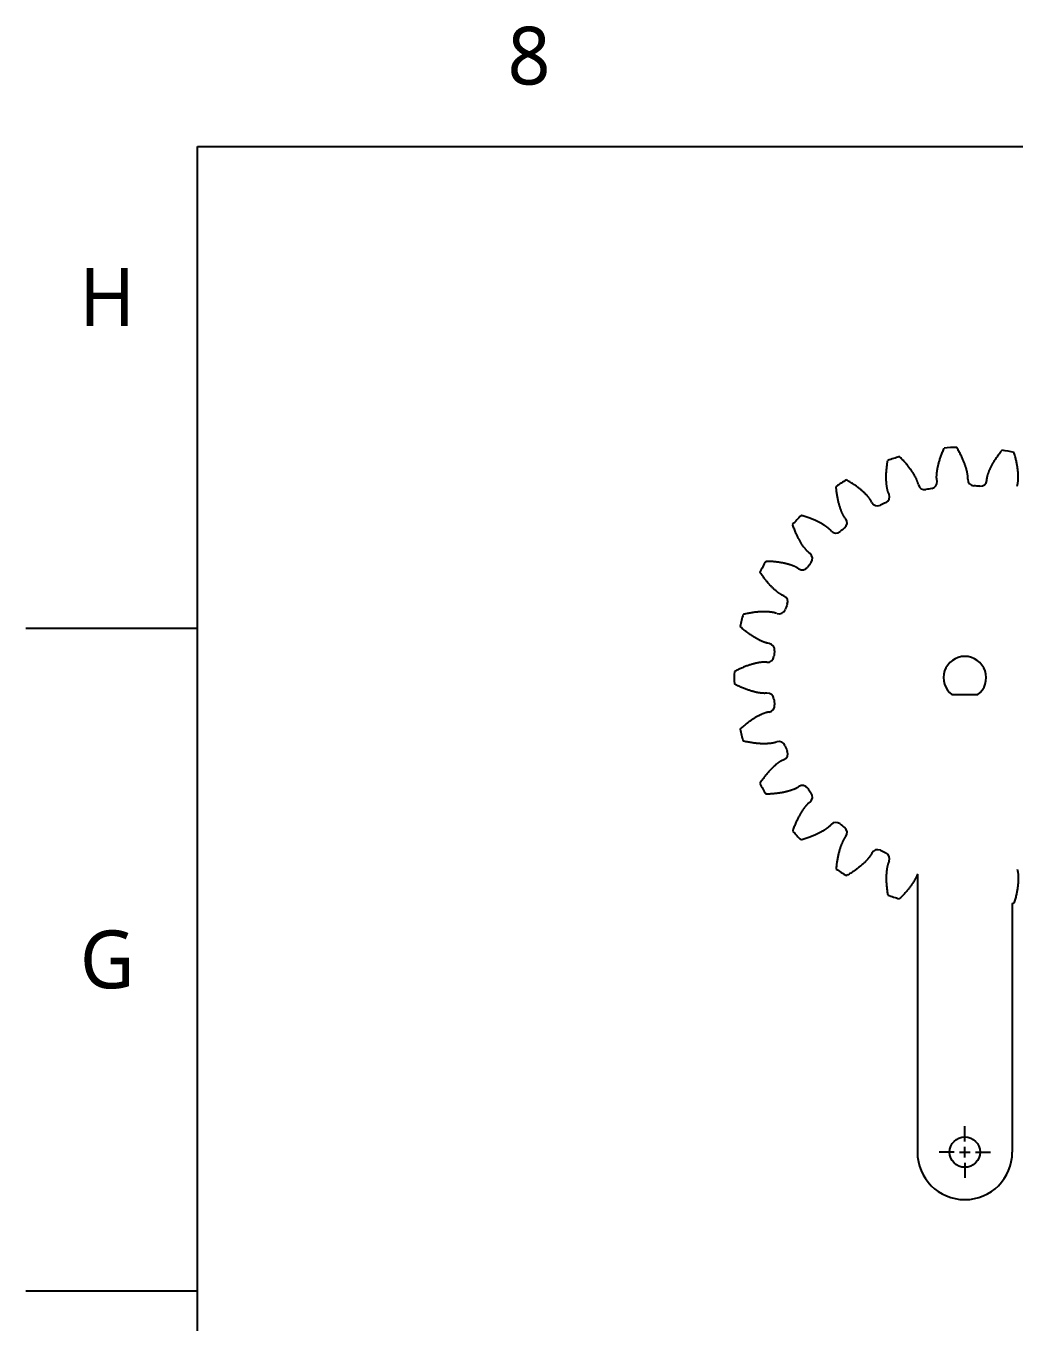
# Model space of a CAD drawing. Extents: x 0.1 to 34, y 0 to 22.
# Drawn here: x 0.07 to 4.17, y 16.37 to 21.75 of the extents above; entities that cross this region are included whole.
import ezdxf

# ---------------------------------------------------------------- set-up
doc = ezdxf.new("R2010")
doc.units = 0
doc.header["$LTSCALE"] = 0.5
doc.header["$MEASUREMENT"] = 0
doc.linetypes.add('CENTER', pattern=[0.72, 0.45, -0.09, 0.09, -0.09])
for name, color, linetype in [('BORDER_FRAME', 7, 'CONTINUOUS'), ('BORDER_ZONES', 7, 'CONTINUOUS'), ('CENTERMARKS', 7, 'CONTINUOUS'), ('VISIBLE', 7, 'CONTINUOUS')]:
    doc.layers.add(name, color=color, linetype=linetype)
doc.styles.add('ONSHAPE-STANDARD', font='NotoSans-Regular.ttf')

msp = doc.modelspace()

# ---------------------------------------------------------------- linework, layer by layer
at = {"layer": 'BORDER_FRAME'}
for p, q in [((0.7875, 0.75), (0.7875, 21.25)), ((0.7875, 21.25), (33.2875, 21.25))]:
    msp.add_line(p, q, dxfattribs=at)
at = {"layer": 'BORDER_ZONES'}
for p, q in [((0.7875, 19.25), (0.075, 19.25)), ((0.7875, 16.5), (0.075, 16.5))]:
    msp.add_line(p, q, dxfattribs=at)
at = {"layer": 'CENTERMARKS', "linetype": 'CENTER'}
for p, q in [((3.9707, 17.1209), (3.9707, 17.1839)), ((3.9266, 17.0768), (3.8637, 17.0768)), ((4.0148, 17.0768), (4.0778, 17.0768)), ((3.9707, 17.0327), (3.9707, 16.9697))]:
    msp.add_line(p, q, dxfattribs=at)
at = {"layer": 'CENTERMARKS', "linetype": 'CONTINUOUS'}
for p, q in [((3.9487, 17.0768), (3.9928, 17.0768)), ((3.9707, 17.0547), (3.9707, 17.0988))]:
    msp.add_line(p, q, dxfattribs=at)
at = {"layer": 'VISIBLE'}
for p, q in [((4.0239, 18.9744), (3.9176, 18.9744)), ((3.7739, 18.2303), (3.7739, 17.0768)), ((4.1676, 18.1091), (4.1676, 17.0768))]:
    msp.add_line(p, q, dxfattribs=at)
msp.add_circle((3.9707, 17.0768), 0.063, dxfattribs=at)
for centre, radius, start, end in [((3.9707, 19.0453), 0.9567, 106.4729, 109.5271), ((3.9707, 19.0453), 0.9567, 92.0729, 95.1271), ((3.9707, 19.0453), 0.9567, 77.6729, 80.7271), ((3.9707, 19.0453), 0.9567, 120.8729, 123.9271), ((3.8287, 19.8571), 0.0268, 279.922, 8.0461), ((4.0099, 19.8684), 0.0268, 179.1539, 267.278), ((4.0351, 19.8669), 0.0268, 265.522, 353.6461), ((3.6313, 19.7962), 0.0268, 294.322, 22.4461), ((3.8039, 19.8523), 0.0268, 193.5539, 281.678), ((3.9707, 19.0453), 0.7972, 99.922, 101.678), ((3.9707, 19.0453), 0.7972, 85.522, 87.278), ((3.6085, 19.7855), 0.0268, 207.9539, 296.078), ((3.9707, 19.0453), 0.7972, 114.322, 116.078), ((3.9707, 19.0453), 0.9567, 135.2729, 138.3271), ((3.4552, 19.6882), 0.0268, 308.722, 36.8461), ((3.4358, 19.6721), 0.0268, 222.3539, 310.478), ((3.9707, 19.0453), 0.7972, 128.722, 130.478), ((3.9707, 19.0453), 0.9567, 149.6729, 152.7271), ((3.9707, 19.0453), 0.7972, 143.122, 144.878), ((3.3115, 19.5398), 0.0268, 323.122, 51.2461), ((3.2967, 19.5194), 0.0268, 236.7539, 324.878), ((3.2093, 19.3604), 0.0268, 337.522, 65.6461), ((3.2, 19.3369), 0.0268, 251.1539, 339.278), ((3.9707, 19.0453), 0.7972, 157.522, 159.278), ((3.9707, 19.0453), 0.9567, 164.0729, 167.1271), ((3.1548, 19.1611), 0.0268, 351.922, 80.0461), ((3.9707, 19.0453), 0.7972, 171.922, 173.678), ((3.1517, 19.136), 0.0268, 265.5539, 353.678), ((3.9707, 19.0453), 0.0886, 306.8699, 233.1301), ((3.9707, 19.0453), 0.9567, 178.4729, 181.5271), ((3.1517, 18.9545), 0.0268, 6.322, 94.4461), ((3.1548, 18.9295), 0.0268, 279.9539, 8.078), ((3.9707, 19.0453), 0.7972, 186.322, 188.078), ((3.9707, 19.0453), 0.9567, 192.8729, 195.9271), ((3.2, 18.7537), 0.0268, 20.722, 108.8461), ((3.2093, 18.7302), 0.0268, 294.3539, 22.478), ((3.9707, 19.0453), 0.7972, 200.722, 202.478), ((3.9707, 19.0453), 0.9567, 207.2729, 210.3271), ((3.2967, 18.5712), 0.0268, 35.122, 123.2461), ((3.9707, 19.0453), 0.7972, 215.122, 216.878), ((3.3115, 18.5507), 0.0268, 308.7539, 36.878), ((3.9707, 19.0453), 0.9567, 221.6729, 224.7271), ((3.4358, 18.4184), 0.0268, 49.522, 137.6461), ((3.9707, 19.0453), 0.7972, 229.522, 231.278), ((3.4552, 18.4023), 0.0268, 323.1539, 51.278), ((3.6085, 18.3051), 0.0268, 63.922, 152.0461), ((3.9707, 19.0453), 0.7972, 243.922, 245.678), ((3.6313, 18.2943), 0.0268, 337.5539, 65.678), ((3.9707, 19.0453), 0.9567, 236.0729, 239.1271), ((3.9707, 19.0453), 0.9567, 250.4729, 253.5271), ((3.9707, 19.0453), 0.9567, 281.8741, 282.3271), ((3.9707, 17.0768), 0.1969, 180, 0)]:
    msp.add_arc(centre, radius, start, end, dxfattribs=at)
for points, knots in [([(3.7778, 19.846), (3.7767, 19.8506), (3.7757, 19.8547), (3.7756, 19.8551), (3.7753, 19.856), (3.775, 19.8571), (3.7745, 19.8585), (3.7739, 19.8603), (3.7731, 19.8623), (3.7722, 19.8646), (3.7711, 19.8672), (3.7698, 19.8701), (3.7682, 19.8732), (3.7665, 19.8766), (3.7646, 19.8803), (3.7624, 19.8843), (3.76, 19.8884), (3.7573, 19.8928), (3.7543, 19.8975), (3.7511, 19.9023), (3.7476, 19.9074), (3.7438, 19.9127), (3.7397, 19.9181), (3.7353, 19.9237), (3.7305, 19.9295), (3.7254, 19.9355), (3.72, 19.9416), (3.7143, 19.9478), (3.7081, 19.9542), (3.7031, 19.9591), (3.7002, 19.962), (3.6995, 19.9627)], [0.0536912, 0.0536912, 0.0536912, 0.0536912, 0.0905436, 0.1013093, 0.1152077, 0.1316526, 0.1502993, 0.1709141, 0.1933246, 0.2173975, 0.2430249, 0.270118, 0.2986014, 0.3284102, 0.3594881, 0.3917852, 0.4252571, 0.459864, 0.4955697, 0.5323416, 0.5701494, 0.6089657, 0.6487648, 0.6895231, 0.7312184, 0.7738303, 0.8173393, 0.8617274, 0.9069775, 0.9530734, 0.9682173, 0.9682173, 0.9682173, 0.9682173]), ([(3.8553, 19.8608), (3.8547, 19.8655), (3.8541, 19.8697), (3.854, 19.8701), (3.854, 19.871), (3.8539, 19.8722), (3.8538, 19.8737), (3.8537, 19.8755), (3.8537, 19.8777), (3.8537, 19.8802), (3.8538, 19.883), (3.854, 19.8861), (3.8542, 19.8896), (3.8546, 19.8934), (3.855, 19.8976), (3.8556, 19.902), (3.8563, 19.9068), (3.8572, 19.9119), (3.8582, 19.9173), (3.8594, 19.923), (3.8608, 19.929), (3.8624, 19.9353), (3.8643, 19.9419), (3.8663, 19.9487), (3.8686, 19.9559), (3.8711, 19.9633), (3.8739, 19.9709), (3.877, 19.9788), (3.8803, 19.987), (3.8831, 19.9935), (3.8848, 19.9972), (3.8852, 19.9982)], [0.0536912, 0.0536912, 0.0536912, 0.0536912, 0.0905436, 0.1013093, 0.1152077, 0.1316526, 0.1502993, 0.1709141, 0.1933246, 0.2173975, 0.2430249, 0.270118, 0.2986014, 0.3284102, 0.3594881, 0.3917852, 0.4252571, 0.459864, 0.4955697, 0.5323416, 0.5701494, 0.6089657, 0.6487648, 0.6895231, 0.7312184, 0.7738303, 0.8173393, 0.8617274, 0.9069775, 0.9530734, 0.9682173, 0.9682173, 0.9682173, 0.9682173]), ([(3.983, 19.8688), (3.9831, 19.8735), (3.9832, 19.8778), (3.9831, 19.8782), (3.9831, 19.8792), (3.983, 19.8803), (3.9829, 19.8818), (3.9828, 19.8836), (3.9825, 19.8858), (3.9822, 19.8882), (3.9817, 19.891), (3.9812, 19.8941), (3.9805, 19.8976), (3.9797, 19.9013), (3.9787, 19.9054), (3.9776, 19.9097), (3.9763, 19.9144), (3.9748, 19.9193), (3.9731, 19.9245), (3.9712, 19.93), (3.969, 19.9358), (3.9666, 19.9418), (3.964, 19.9481), (3.9611, 19.9547), (3.958, 19.9615), (3.9545, 19.9685), (3.9508, 19.9758), (3.9468, 19.9832), (3.9424, 19.9909), (3.9388, 19.997), (3.9367, 20.0005), (3.9361, 20.0014)], [0.0536912, 0.0536912, 0.0536912, 0.0536912, 0.0905436, 0.1013093, 0.1152077, 0.1316526, 0.1502993, 0.1709141, 0.1933246, 0.2173975, 0.2430249, 0.270118, 0.2986014, 0.3284102, 0.3594881, 0.3917852, 0.4252571, 0.459864, 0.4955697, 0.5323416, 0.5701494, 0.6089657, 0.6487648, 0.6895231, 0.7312184, 0.7738303, 0.8173393, 0.8617274, 0.9069775, 0.9530734, 0.9682173, 0.9682173, 0.9682173, 0.9682173]), ([(4.0618, 19.8639), (4.0623, 19.8686), (4.0628, 19.8728), (4.0628, 19.8732), (4.063, 19.8741), (4.0632, 19.8752), (4.0635, 19.8767), (4.0639, 19.8785), (4.0644, 19.8806), (4.065, 19.883), (4.0658, 19.8857), (4.0668, 19.8888), (4.0679, 19.8921), (4.0691, 19.8957), (4.0706, 19.8996), (4.0723, 19.9038), (4.0742, 19.9082), (4.0763, 19.9129), (4.0786, 19.9179), (4.0812, 19.9231), (4.0841, 19.9286), (4.0872, 19.9343), (4.0906, 19.9402), (4.0943, 19.9463), (4.0982, 19.9527), (4.1025, 19.9592), (4.1072, 19.9659), (4.1121, 19.9728), (4.1174, 19.9799), (4.1217, 19.9855), (4.1243, 19.9887), (4.1249, 19.9895)], [0.0536912, 0.0536912, 0.0536912, 0.0536912, 0.0905436, 0.1013093, 0.1152077, 0.1316526, 0.1502993, 0.1709141, 0.1933246, 0.2173975, 0.2430249, 0.270118, 0.2986014, 0.3284102, 0.3594881, 0.3917852, 0.4252571, 0.459864, 0.4955697, 0.5323416, 0.5701494, 0.6089657, 0.6487648, 0.6895231, 0.7312184, 0.7738303, 0.8173393, 0.8617274, 0.9069775, 0.9530734, 0.9682173, 0.9682173, 0.9682173, 0.9682173]), ([(4.1875, 19.8399), (4.1887, 19.8444), (4.1898, 19.8485), (4.1899, 19.849), (4.1901, 19.8499), (4.1903, 19.851), (4.1906, 19.8525), (4.1909, 19.8543), (4.1912, 19.8564), (4.1914, 19.8589), (4.1917, 19.8617), (4.192, 19.8649), (4.1922, 19.8684), (4.1923, 19.8722), (4.1924, 19.8764), (4.1923, 19.8809), (4.1922, 19.8857), (4.192, 19.8908), (4.1917, 19.8963), (4.1912, 19.9021), (4.1905, 19.9083), (4.1897, 19.9147), (4.1888, 19.9214), (4.1876, 19.9285), (4.1862, 19.9359), (4.1846, 19.9435), (4.1828, 19.9515), (4.1808, 19.9597), (4.1785, 19.9683), (4.1765, 19.975), (4.1753, 19.979), (4.175, 19.9799)], [0.0536912, 0.0536912, 0.0536912, 0.0536912, 0.0905436, 0.1013093, 0.1152077, 0.1316526, 0.1502993, 0.1709141, 0.1933246, 0.2173975, 0.2430249, 0.270118, 0.2986014, 0.3284102, 0.3594881, 0.3917852, 0.4252571, 0.459864, 0.4955697, 0.5323416, 0.5701494, 0.6089657, 0.6487648, 0.6895231, 0.7312184, 0.7738303, 0.8173393, 0.8617274, 0.9069775, 0.9530734, 0.9682173, 0.9682173, 0.9682173, 0.9682173]), ([(3.6561, 19.8065), (3.6544, 19.8108), (3.6527, 19.8148), (3.6526, 19.8152), (3.6523, 19.816), (3.6519, 19.8171), (3.6515, 19.8186), (3.651, 19.8203), (3.6504, 19.8224), (3.6498, 19.8248), (3.6492, 19.8276), (3.6485, 19.8307), (3.6479, 19.8341), (3.6473, 19.8379), (3.6467, 19.842), (3.6462, 19.8465), (3.6457, 19.8513), (3.6452, 19.8564), (3.6449, 19.8619), (3.6447, 19.8677), (3.6445, 19.8739), (3.6445, 19.8804), (3.6446, 19.8872), (3.6449, 19.8944), (3.6453, 19.9019), (3.646, 19.9097), (3.6468, 19.9178), (3.6478, 19.9262), (3.649, 19.9349), (3.6501, 19.9419), (3.6508, 19.946), (3.651, 19.947)], [0.0536912, 0.0536912, 0.0536912, 0.0536912, 0.0905436, 0.1013093, 0.1152077, 0.1316526, 0.1502993, 0.1709141, 0.1933246, 0.2173975, 0.2430249, 0.270118, 0.2986014, 0.3284102, 0.3594881, 0.3917852, 0.4252571, 0.459864, 0.4955697, 0.5323416, 0.5701494, 0.6089657, 0.6487648, 0.6895231, 0.7312184, 0.7738303, 0.8173393, 0.8617274, 0.9069775, 0.9530734, 0.9682173, 0.9682173, 0.9682173, 0.9682173]), ([(3.5848, 19.7729), (3.5826, 19.777), (3.5806, 19.7808), (3.5803, 19.7812), (3.5799, 19.782), (3.5793, 19.7829), (3.5784, 19.7842), (3.5774, 19.7857), (3.5762, 19.7875), (3.5747, 19.7895), (3.5729, 19.7917), (3.571, 19.7942), (3.5687, 19.7969), (3.5662, 19.7997), (3.5634, 19.8028), (3.5603, 19.8061), (3.5569, 19.8095), (3.5532, 19.8131), (3.5492, 19.8169), (3.5449, 19.8208), (3.5402, 19.8248), (3.5352, 19.829), (3.5299, 19.8332), (3.5242, 19.8376), (3.5182, 19.842), (3.5118, 19.8465), (3.505, 19.8511), (3.4979, 19.8557), (3.4904, 19.8603), (3.4843, 19.8639), (3.4807, 19.8659), (3.4798, 19.8664)], [0.0536912, 0.0536912, 0.0536912, 0.0536912, 0.0905436, 0.1013093, 0.1152077, 0.1316526, 0.1502993, 0.1709141, 0.1933246, 0.2173975, 0.2430249, 0.270118, 0.2986014, 0.3284102, 0.3594881, 0.3917852, 0.4252571, 0.459864, 0.4955697, 0.5323416, 0.5701494, 0.6089657, 0.6487648, 0.6895231, 0.7312184, 0.7738303, 0.8173393, 0.8617274, 0.9069775, 0.9530734, 0.9682173, 0.9682173, 0.9682173, 0.9682173]), ([(3.4767, 19.7043), (3.4739, 19.7081), (3.4714, 19.7115), (3.4711, 19.7119), (3.4706, 19.7126), (3.47, 19.7136), (3.4692, 19.7149), (3.4683, 19.7164), (3.4672, 19.7183), (3.466, 19.7205), (3.4647, 19.723), (3.4633, 19.7259), (3.4619, 19.7291), (3.4603, 19.7326), (3.4587, 19.7364), (3.4571, 19.7406), (3.4554, 19.7451), (3.4537, 19.75), (3.4521, 19.7552), (3.4504, 19.7608), (3.4487, 19.7667), (3.4471, 19.773), (3.4455, 19.7797), (3.444, 19.7867), (3.4426, 19.794), (3.4412, 19.8017), (3.44, 19.8098), (3.4388, 19.8182), (3.4378, 19.827), (3.4372, 19.834), (3.4369, 19.8381), (3.4368, 19.8391)], [0.0536912, 0.0536912, 0.0536912, 0.0536912, 0.0905436, 0.1013093, 0.1152077, 0.1316526, 0.1502993, 0.1709141, 0.1933246, 0.2173975, 0.2430249, 0.270118, 0.2986014, 0.3284102, 0.3594881, 0.3917852, 0.4252571, 0.459864, 0.4955697, 0.5323416, 0.5701494, 0.6089657, 0.6487648, 0.6895231, 0.7312184, 0.7738303, 0.8173393, 0.8617274, 0.9069775, 0.9530734, 0.9682173, 0.9682173, 0.9682173, 0.9682173]), ([(3.4159, 19.6541), (3.4128, 19.6575), (3.4099, 19.6607), (3.4096, 19.661), (3.4089, 19.6616), (3.4081, 19.6624), (3.407, 19.6634), (3.4056, 19.6646), (3.404, 19.666), (3.402, 19.6676), (3.3998, 19.6693), (3.3973, 19.6712), (3.3944, 19.6733), (3.3913, 19.6754), (3.3878, 19.6777), (3.384, 19.6801), (3.3799, 19.6826), (3.3754, 19.6852), (3.3706, 19.6878), (3.3654, 19.6905), (3.3599, 19.6933), (3.354, 19.696), (3.3478, 19.6988), (3.3412, 19.7016), (3.3342, 19.7044), (3.3269, 19.7072), (3.3192, 19.7099), (3.3112, 19.7126), (3.3028, 19.7152), (3.296, 19.7172), (3.292, 19.7183), (3.291, 19.7185)], [0.0536912, 0.0536912, 0.0536912, 0.0536912, 0.0905436, 0.1013093, 0.1152077, 0.1316526, 0.1502993, 0.1709141, 0.1933246, 0.2173975, 0.2430249, 0.270118, 0.2986014, 0.3284102, 0.3594881, 0.3917852, 0.4252571, 0.459864, 0.4955697, 0.5323416, 0.5701494, 0.6089657, 0.6487648, 0.6895231, 0.7312184, 0.7738303, 0.8173393, 0.8617274, 0.9069775, 0.9530734, 0.9682173, 0.9682173, 0.9682173, 0.9682173]), ([(3.3283, 19.5608), (3.3247, 19.5637), (3.3214, 19.5664), (3.3211, 19.5667), (3.3203, 19.5673), (3.3195, 19.5681), (3.3184, 19.5691), (3.3171, 19.5704), (3.3156, 19.572), (3.314, 19.5738), (3.3121, 19.5759), (3.31, 19.5783), (3.3078, 19.581), (3.3055, 19.584), (3.303, 19.5874), (3.3003, 19.591), (3.2976, 19.595), (3.2947, 19.5993), (3.2918, 19.6039), (3.2888, 19.6089), (3.2857, 19.6143), (3.2826, 19.6199), (3.2794, 19.626), (3.2762, 19.6324), (3.2729, 19.6391), (3.2697, 19.6463), (3.2665, 19.6538), (3.2633, 19.6616), (3.2602, 19.6699), (3.2578, 19.6765), (3.2565, 19.6804), (3.2561, 19.6814)], [0.0536912, 0.0536912, 0.0536912, 0.0536912, 0.0905436, 0.1013093, 0.1152077, 0.1316526, 0.1502993, 0.1709141, 0.1933246, 0.2173975, 0.2430249, 0.270118, 0.2986014, 0.3284102, 0.3594881, 0.3917852, 0.4252571, 0.459864, 0.4955697, 0.5323416, 0.5701494, 0.6089657, 0.6487648, 0.6895231, 0.7312184, 0.7738303, 0.8173393, 0.8617274, 0.9069775, 0.9530734, 0.9682173, 0.9682173, 0.9682173, 0.9682173]), ([(3.282, 19.497), (3.2781, 19.4995), (3.2745, 19.5018), (3.2741, 19.5021), (3.2733, 19.5025), (3.2723, 19.5031), (3.271, 19.5038), (3.2694, 19.5046), (3.2674, 19.5056), (3.2651, 19.5066), (3.2626, 19.5077), (3.2596, 19.5089), (3.2564, 19.5102), (3.2528, 19.5115), (3.2488, 19.5129), (3.2446, 19.5143), (3.2399, 19.5156), (3.235, 19.517), (3.2296, 19.5184), (3.224, 19.5197), (3.2179, 19.521), (3.2116, 19.5222), (3.2048, 19.5234), (3.1978, 19.5244), (3.1903, 19.5254), (3.1825, 19.5263), (3.1744, 19.527), (3.166, 19.5276), (3.1571, 19.5281), (3.1501, 19.5283), (3.146, 19.5283), (3.145, 19.5284)], [0.0536912, 0.0536912, 0.0536912, 0.0536912, 0.0905436, 0.1013093, 0.1152077, 0.1316526, 0.1502993, 0.1709141, 0.1933246, 0.2173975, 0.2430249, 0.270118, 0.2986014, 0.3284102, 0.3594881, 0.3917852, 0.4252571, 0.459864, 0.4955697, 0.5323416, 0.5701494, 0.6089657, 0.6487648, 0.6895231, 0.7312184, 0.7738303, 0.8173393, 0.8617274, 0.9069775, 0.9530734, 0.9682173, 0.9682173, 0.9682173, 0.9682173]), ([(3.2203, 19.3848), (3.2161, 19.3868), (3.2122, 19.3885), (3.2118, 19.3887), (3.211, 19.3891), (3.21, 19.3897), (3.2087, 19.3904), (3.2071, 19.3914), (3.2052, 19.3925), (3.2032, 19.3938), (3.2008, 19.3954), (3.1982, 19.3973), (3.1954, 19.3993), (3.1924, 19.4017), (3.1891, 19.4043), (3.1857, 19.4071), (3.182, 19.4103), (3.1782, 19.4138), (3.1742, 19.4175), (3.17, 19.4216), (3.1657, 19.426), (3.1613, 19.4307), (3.1567, 19.4358), (3.152, 19.4412), (3.1472, 19.4469), (3.1423, 19.4531), (3.1373, 19.4595), (3.1323, 19.4663), (3.1272, 19.4736), (3.1232, 19.4794), (3.121, 19.4828), (3.1204, 19.4837)], [0.0536912, 0.0536912, 0.0536912, 0.0536912, 0.0905436, 0.1013093, 0.1152077, 0.1316526, 0.1502993, 0.1709141, 0.1933246, 0.2173975, 0.2430249, 0.270118, 0.2986014, 0.3284102, 0.3594881, 0.3917852, 0.4252571, 0.459864, 0.4955697, 0.5323416, 0.5701494, 0.6089657, 0.6487648, 0.6895231, 0.7312184, 0.7738303, 0.8173393, 0.8617274, 0.9069775, 0.9530734, 0.9682173, 0.9682173, 0.9682173, 0.9682173]), ([(3.1913, 19.3115), (3.1869, 19.313), (3.1828, 19.3144), (3.1824, 19.3145), (3.1815, 19.3147), (3.1804, 19.315), (3.179, 19.3154), (3.1772, 19.3158), (3.175, 19.3162), (3.1726, 19.3166), (3.1698, 19.3171), (3.1667, 19.3175), (3.1632, 19.3179), (3.1594, 19.3183), (3.1552, 19.3187), (3.1507, 19.3189), (3.1459, 19.3191), (3.1408, 19.3192), (3.1353, 19.3192), (3.1294, 19.3191), (3.1233, 19.3188), (3.1168, 19.3184), (3.11, 19.3179), (3.1029, 19.3172), (3.0954, 19.3163), (3.0877, 19.3152), (3.0796, 19.3139), (3.0713, 19.3123), (3.0626, 19.3106), (3.0558, 19.309), (3.0518, 19.3081), (3.0508, 19.3078)], [0.0536912, 0.0536912, 0.0536912, 0.0536912, 0.0905436, 0.1013093, 0.1152077, 0.1316526, 0.1502993, 0.1709141, 0.1933246, 0.2173975, 0.2430249, 0.270118, 0.2986014, 0.3284102, 0.3594881, 0.3917852, 0.4252571, 0.459864, 0.4955697, 0.5323416, 0.5701494, 0.6089657, 0.6487648, 0.6895231, 0.7312184, 0.7738303, 0.8173393, 0.8617274, 0.9069775, 0.9530734, 0.9682173, 0.9682173, 0.9682173, 0.9682173]), ([(3.1595, 19.1875), (3.1549, 19.1883), (3.1507, 19.1891), (3.1502, 19.1892), (3.1493, 19.1894), (3.1482, 19.1897), (3.1468, 19.1901), (3.145, 19.1906), (3.143, 19.1912), (3.1406, 19.192), (3.1379, 19.193), (3.135, 19.1941), (3.1317, 19.1954), (3.1282, 19.1969), (3.1244, 19.1986), (3.1203, 19.2005), (3.116, 19.2027), (3.1115, 19.2051), (3.1066, 19.2077), (3.1016, 19.2107), (3.0963, 19.2138), (3.0908, 19.2173), (3.0851, 19.2211), (3.0792, 19.2251), (3.0732, 19.2295), (3.0669, 19.2342), (3.0605, 19.2392), (3.0539, 19.2446), (3.0472, 19.2503), (3.0419, 19.255), (3.0388, 19.2577), (3.0381, 19.2584)], [0.0536912, 0.0536912, 0.0536912, 0.0536912, 0.0905436, 0.1013093, 0.1152077, 0.1316526, 0.1502993, 0.1709141, 0.1933246, 0.2173975, 0.2430249, 0.270118, 0.2986014, 0.3284102, 0.3594881, 0.3917852, 0.4252571, 0.459864, 0.4955697, 0.5323416, 0.5701494, 0.6089657, 0.6487648, 0.6895231, 0.7312184, 0.7738303, 0.8173393, 0.8617274, 0.9069775, 0.9530734, 0.9682173, 0.9682173, 0.9682173, 0.9682173]), ([(3.1496, 19.1093), (3.1449, 19.1096), (3.1407, 19.11), (3.1402, 19.11), (3.1393, 19.11), (3.1382, 19.11), (3.1367, 19.11), (3.1348, 19.1099), (3.1327, 19.1098), (3.1302, 19.1096), (3.1274, 19.1094), (3.1242, 19.109), (3.1208, 19.1086), (3.117, 19.108), (3.1129, 19.1073), (3.1085, 19.1064), (3.1037, 19.1054), (3.0987, 19.1042), (3.0934, 19.1028), (3.0878, 19.1013), (3.0819, 19.0995), (3.0757, 19.0975), (3.0692, 19.0953), (3.0625, 19.0928), (3.0555, 19.0901), (3.0483, 19.0871), (3.0408, 19.0838), (3.0331, 19.0802), (3.0252, 19.0764), (3.0189, 19.0732), (3.0153, 19.0713), (3.0144, 19.0708)], [0.0536912, 0.0536912, 0.0536912, 0.0536912, 0.0905436, 0.1013093, 0.1152077, 0.1316526, 0.1502993, 0.1709141, 0.1933246, 0.2173975, 0.2430249, 0.270118, 0.2986014, 0.3284102, 0.3594881, 0.3917852, 0.4252571, 0.459864, 0.4955697, 0.5323416, 0.5701494, 0.6089657, 0.6487648, 0.6895231, 0.7312184, 0.7738303, 0.8173393, 0.8617274, 0.9069775, 0.9530734, 0.9682173, 0.9682173, 0.9682173, 0.9682173]), ([(3.1496, 18.9813), (3.1449, 18.9809), (3.1407, 18.9806), (3.1402, 18.9806), (3.1393, 18.9806), (3.1382, 18.9806), (3.1367, 18.9806), (3.1348, 18.9807), (3.1327, 18.9808), (3.1302, 18.9809), (3.1274, 18.9812), (3.1242, 18.9816), (3.1208, 18.982), (3.117, 18.9826), (3.1129, 18.9833), (3.1085, 18.9842), (3.1037, 18.9852), (3.0987, 18.9864), (3.0934, 18.9878), (3.0878, 18.9893), (3.0819, 18.9911), (3.0757, 18.9931), (3.0692, 18.9953), (3.0625, 18.9978), (3.0555, 19.0005), (3.0483, 19.0035), (3.0408, 19.0068), (3.0331, 19.0103), (3.0252, 19.0142), (3.0189, 19.0174), (3.0153, 19.0193), (3.0144, 19.0198)], [0.0536912, 0.0536912, 0.0536912, 0.0536912, 0.0905436, 0.1013093, 0.1152077, 0.1316526, 0.1502993, 0.1709141, 0.1933246, 0.2173975, 0.2430249, 0.270118, 0.2986014, 0.3284102, 0.3594881, 0.3917852, 0.4252571, 0.459864, 0.4955697, 0.5323416, 0.5701494, 0.6089657, 0.6487648, 0.6895231, 0.7312184, 0.7738303, 0.8173393, 0.8617274, 0.9069775, 0.9530734, 0.9682173, 0.9682173, 0.9682173, 0.9682173]), ([(3.1595, 18.903), (3.1549, 18.9022), (3.1507, 18.9015), (3.1502, 18.9014), (3.1493, 18.9012), (3.1482, 18.9009), (3.1468, 18.9005), (3.145, 18.9), (3.143, 18.8994), (3.1406, 18.8986), (3.1379, 18.8976), (3.135, 18.8965), (3.1317, 18.8952), (3.1282, 18.8937), (3.1244, 18.892), (3.1203, 18.89), (3.116, 18.8879), (3.1115, 18.8855), (3.1066, 18.8828), (3.1016, 18.8799), (3.0963, 18.8767), (3.0908, 18.8733), (3.0851, 18.8695), (3.0792, 18.8654), (3.0732, 18.8611), (3.0669, 18.8564), (3.0605, 18.8513), (3.0539, 18.846), (3.0472, 18.8403), (3.0419, 18.8356), (3.0388, 18.8328), (3.0381, 18.8321)], [0.0536912, 0.0536912, 0.0536912, 0.0536912, 0.0905436, 0.1013093, 0.1152077, 0.1316526, 0.1502993, 0.1709141, 0.1933246, 0.2173975, 0.2430249, 0.270118, 0.2986014, 0.3284102, 0.3594881, 0.3917852, 0.4252571, 0.459864, 0.4955697, 0.5323416, 0.5701494, 0.6089657, 0.6487648, 0.6895231, 0.7312184, 0.7738303, 0.8173393, 0.8617274, 0.9069775, 0.9530734, 0.9682173, 0.9682173, 0.9682173, 0.9682173]), ([(3.1913, 18.7791), (3.1869, 18.7776), (3.1828, 18.7762), (3.1824, 18.7761), (3.1815, 18.7758), (3.1804, 18.7756), (3.179, 18.7752), (3.1772, 18.7748), (3.175, 18.7744), (3.1726, 18.7739), (3.1698, 18.7735), (3.1667, 18.773), (3.1632, 18.7726), (3.1594, 18.7722), (3.1552, 18.7719), (3.1507, 18.7717), (3.1459, 18.7715), (3.1408, 18.7714), (3.1353, 18.7714), (3.1294, 18.7715), (3.1233, 18.7717), (3.1168, 18.7721), (3.11, 18.7727), (3.1029, 18.7734), (3.0954, 18.7743), (3.0877, 18.7754), (3.0796, 18.7767), (3.0713, 18.7783), (3.0626, 18.78), (3.0558, 18.7816), (3.0518, 18.7825), (3.0508, 18.7828)], [0.0536912, 0.0536912, 0.0536912, 0.0536912, 0.0905436, 0.1013093, 0.1152077, 0.1316526, 0.1502993, 0.1709141, 0.1933246, 0.2173975, 0.2430249, 0.270118, 0.2986014, 0.3284102, 0.3594881, 0.3917852, 0.4252571, 0.459864, 0.4955697, 0.5323416, 0.5701494, 0.6089657, 0.6487648, 0.6895231, 0.7312184, 0.7738303, 0.8173393, 0.8617274, 0.9069775, 0.9530734, 0.9682173, 0.9682173, 0.9682173, 0.9682173]), ([(3.2203, 18.7058), (3.2161, 18.7038), (3.2122, 18.7021), (3.2118, 18.7019), (3.211, 18.7014), (3.21, 18.7009), (3.2087, 18.7002), (3.2071, 18.6992), (3.2052, 18.6981), (3.2032, 18.6967), (3.2008, 18.6951), (3.1982, 18.6933), (3.1954, 18.6912), (3.1924, 18.6889), (3.1891, 18.6863), (3.1857, 18.6834), (3.182, 18.6803), (3.1782, 18.6768), (3.1742, 18.673), (3.17, 18.669), (3.1657, 18.6646), (3.1613, 18.6598), (3.1567, 18.6548), (3.152, 18.6494), (3.1472, 18.6436), (3.1423, 18.6375), (3.1373, 18.6311), (3.1323, 18.6242), (3.1272, 18.617), (3.1232, 18.6112), (3.121, 18.6078), (3.1204, 18.6069)], [0.0536912, 0.0536912, 0.0536912, 0.0536912, 0.0905436, 0.1013093, 0.1152077, 0.1316526, 0.1502993, 0.1709141, 0.1933246, 0.2173975, 0.2430249, 0.270118, 0.2986014, 0.3284102, 0.3594881, 0.3917852, 0.4252571, 0.459864, 0.4955697, 0.5323416, 0.5701494, 0.6089657, 0.6487648, 0.6895231, 0.7312184, 0.7738303, 0.8173393, 0.8617274, 0.9069775, 0.9530734, 0.9682173, 0.9682173, 0.9682173, 0.9682173]), ([(3.282, 18.5936), (3.2781, 18.5911), (3.2745, 18.5887), (3.2741, 18.5885), (3.2733, 18.588), (3.2723, 18.5875), (3.271, 18.5868), (3.2694, 18.5859), (3.2674, 18.585), (3.2651, 18.584), (3.2626, 18.5828), (3.2596, 18.5816), (3.2564, 18.5804), (3.2528, 18.579), (3.2488, 18.5777), (3.2446, 18.5763), (3.2399, 18.5749), (3.235, 18.5736), (3.2296, 18.5722), (3.224, 18.5709), (3.2179, 18.5696), (3.2116, 18.5684), (3.2048, 18.5672), (3.1978, 18.5661), (3.1903, 18.5652), (3.1825, 18.5643), (3.1744, 18.5636), (3.166, 18.563), (3.1571, 18.5625), (3.1501, 18.5623), (3.146, 18.5622), (3.145, 18.5622)], [0.0536912, 0.0536912, 0.0536912, 0.0536912, 0.0905436, 0.1013093, 0.1152077, 0.1316526, 0.1502993, 0.1709141, 0.1933246, 0.2173975, 0.2430249, 0.270118, 0.2986014, 0.3284102, 0.3594881, 0.3917852, 0.4252571, 0.459864, 0.4955697, 0.5323416, 0.5701494, 0.6089657, 0.6487648, 0.6895231, 0.7312184, 0.7738303, 0.8173393, 0.8617274, 0.9069775, 0.9530734, 0.9682173, 0.9682173, 0.9682173, 0.9682173]), ([(3.3283, 18.5298), (3.3247, 18.5269), (3.3214, 18.5242), (3.3211, 18.5239), (3.3203, 18.5233), (3.3195, 18.5225), (3.3184, 18.5215), (3.3171, 18.5202), (3.3156, 18.5186), (3.314, 18.5168), (3.3121, 18.5147), (3.31, 18.5123), (3.3078, 18.5095), (3.3055, 18.5065), (3.303, 18.5032), (3.3003, 18.4996), (3.2976, 18.4956), (3.2947, 18.4913), (3.2918, 18.4866), (3.2888, 18.4817), (3.2857, 18.4763), (3.2826, 18.4706), (3.2794, 18.4646), (3.2762, 18.4582), (3.2729, 18.4514), (3.2697, 18.4443), (3.2665, 18.4368), (3.2633, 18.4289), (3.2602, 18.4207), (3.2578, 18.4141), (3.2565, 18.4102), (3.2561, 18.4092)], [0.0536912, 0.0536912, 0.0536912, 0.0536912, 0.0905436, 0.1013093, 0.1152077, 0.1316526, 0.1502993, 0.1709141, 0.1933246, 0.2173975, 0.2430249, 0.270118, 0.2986014, 0.3284102, 0.3594881, 0.3917852, 0.4252571, 0.459864, 0.4955697, 0.5323416, 0.5701494, 0.6089657, 0.6487648, 0.6895231, 0.7312184, 0.7738303, 0.8173393, 0.8617274, 0.9069775, 0.9530734, 0.9682173, 0.9682173, 0.9682173, 0.9682173]), ([(3.4159, 18.4365), (3.4128, 18.4331), (3.4099, 18.4299), (3.4096, 18.4296), (3.4089, 18.429), (3.4081, 18.4282), (3.407, 18.4272), (3.4056, 18.426), (3.404, 18.4246), (3.402, 18.423), (3.3998, 18.4212), (3.3973, 18.4193), (3.3944, 18.4173), (3.3913, 18.4151), (3.3878, 18.4129), (3.384, 18.4105), (3.3799, 18.408), (3.3754, 18.4054), (3.3706, 18.4028), (3.3654, 18.4001), (3.3599, 18.3973), (3.354, 18.3945), (3.3478, 18.3917), (3.3412, 18.3889), (3.3342, 18.3862), (3.3269, 18.3834), (3.3192, 18.3807), (3.3112, 18.378), (3.3028, 18.3753), (3.296, 18.3734), (3.292, 18.3723), (3.291, 18.372)], [0.0536912, 0.0536912, 0.0536912, 0.0536912, 0.0905436, 0.1013093, 0.1152077, 0.1316526, 0.1502993, 0.1709141, 0.1933246, 0.2173975, 0.2430249, 0.270118, 0.2986014, 0.3284102, 0.3594881, 0.3917852, 0.4252571, 0.459864, 0.4955697, 0.5323416, 0.5701494, 0.6089657, 0.6487648, 0.6895231, 0.7312184, 0.7738303, 0.8173393, 0.8617274, 0.9069775, 0.9530734, 0.9682173, 0.9682173, 0.9682173, 0.9682173]), ([(3.4767, 18.3862), (3.4739, 18.3825), (3.4714, 18.3791), (3.4711, 18.3787), (3.4706, 18.3779), (3.47, 18.377), (3.4692, 18.3757), (3.4683, 18.3741), (3.4672, 18.3723), (3.466, 18.3701), (3.4647, 18.3675), (3.4633, 18.3647), (3.4619, 18.3615), (3.4603, 18.358), (3.4587, 18.3542), (3.4571, 18.35), (3.4554, 18.3454), (3.4537, 18.3406), (3.4521, 18.3353), (3.4504, 18.3298), (3.4487, 18.3238), (3.4471, 18.3175), (3.4455, 18.3109), (3.444, 18.3039), (3.4426, 18.2966), (3.4412, 18.2889), (3.44, 18.2808), (3.4388, 18.2724), (3.4378, 18.2636), (3.4372, 18.2566), (3.4369, 18.2525), (3.4368, 18.2515)], [0.0536912, 0.0536912, 0.0536912, 0.0536912, 0.0905436, 0.1013093, 0.1152077, 0.1316526, 0.1502993, 0.1709141, 0.1933246, 0.2173975, 0.2430249, 0.270118, 0.2986014, 0.3284102, 0.3594881, 0.3917852, 0.4252571, 0.459864, 0.4955697, 0.5323416, 0.5701494, 0.6089657, 0.6487648, 0.6895231, 0.7312184, 0.7738303, 0.8173393, 0.8617274, 0.9069775, 0.9530734, 0.9682173, 0.9682173, 0.9682173, 0.9682173]), ([(3.5848, 18.3177), (3.5826, 18.3135), (3.5806, 18.3098), (3.5803, 18.3094), (3.5799, 18.3086), (3.5793, 18.3076), (3.5784, 18.3064), (3.5774, 18.3049), (3.5762, 18.3031), (3.5747, 18.3011), (3.5729, 18.2989), (3.571, 18.2964), (3.5687, 18.2937), (3.5662, 18.2908), (3.5634, 18.2878), (3.5603, 18.2845), (3.5569, 18.281), (3.5532, 18.2774), (3.5492, 18.2737), (3.5449, 18.2698), (3.5402, 18.2658), (3.5352, 18.2616), (3.5299, 18.2574), (3.5242, 18.253), (3.5182, 18.2486), (3.5118, 18.2441), (3.505, 18.2395), (3.4979, 18.2349), (3.4904, 18.2303), (3.4843, 18.2267), (3.4807, 18.2247), (3.4798, 18.2242)], [0.0536912, 0.0536912, 0.0536912, 0.0536912, 0.0905436, 0.1013093, 0.1152077, 0.1316526, 0.1502993, 0.1709141, 0.1933246, 0.2173975, 0.2430249, 0.270118, 0.2986014, 0.3284102, 0.3594881, 0.3917852, 0.4252571, 0.459864, 0.4955697, 0.5323416, 0.5701494, 0.6089657, 0.6487648, 0.6895231, 0.7312184, 0.7738303, 0.8173393, 0.8617274, 0.9069775, 0.9530734, 0.9682173, 0.9682173, 0.9682173, 0.9682173]), ([(3.6561, 18.2841), (3.6544, 18.2798), (3.6527, 18.2758), (3.6526, 18.2754), (3.6523, 18.2745), (3.6519, 18.2735), (3.6515, 18.272), (3.651, 18.2703), (3.6504, 18.2682), (3.6498, 18.2657), (3.6492, 18.263), (3.6485, 18.2599), (3.6479, 18.2564), (3.6473, 18.2527), (3.6467, 18.2486), (3.6462, 18.2441), (3.6457, 18.2393), (3.6452, 18.2341), (3.6449, 18.2287), (3.6447, 18.2228), (3.6445, 18.2167), (3.6445, 18.2102), (3.6446, 18.2034), (3.6449, 18.1962), (3.6453, 18.1887), (3.646, 18.1809), (3.6468, 18.1728), (3.6478, 18.1644), (3.649, 18.1556), (3.6501, 18.1487), (3.6508, 18.1446), (3.651, 18.1436)], [0.0536912, 0.0536912, 0.0536912, 0.0536912, 0.0905436, 0.1013093, 0.1152077, 0.1316526, 0.1502993, 0.1709141, 0.1933246, 0.2173975, 0.2430249, 0.270118, 0.2986014, 0.3284102, 0.3594881, 0.3917852, 0.4252571, 0.459864, 0.4955697, 0.5323416, 0.5701494, 0.6089657, 0.6487648, 0.6895231, 0.7312184, 0.7738303, 0.8173393, 0.8617274, 0.9069775, 0.9530734, 0.9682173, 0.9682173, 0.9682173, 0.9682173]), ([(4.1875, 18.2507), (4.1887, 18.2461), (4.1898, 18.242), (4.1899, 18.2416), (4.1901, 18.2407), (4.1903, 18.2396), (4.1906, 18.2381), (4.1909, 18.2363), (4.1912, 18.2342), (4.1914, 18.2317), (4.1917, 18.2289), (4.192, 18.2257), (4.1922, 18.2222), (4.1923, 18.2184), (4.1924, 18.2142), (4.1923, 18.2097), (4.1922, 18.2049), (4.192, 18.1997), (4.1917, 18.1943), (4.1912, 18.1885), (4.1905, 18.1823), (4.1897, 18.1759), (4.1888, 18.1691), (4.1876, 18.1621), (4.1862, 18.1547), (4.1846, 18.147), (4.1828, 18.1391), (4.1808, 18.1308), (4.1785, 18.1223), (4.1765, 18.1156), (4.1753, 18.1116), (4.175, 18.1107)], [0.0536912, 0.0536912, 0.0536912, 0.0536912, 0.0905436, 0.1013093, 0.1152077, 0.1316526, 0.1502993, 0.1709141, 0.1933246, 0.2173975, 0.2430249, 0.270118, 0.2986014, 0.3284102, 0.3594881, 0.3917852, 0.4252571, 0.459864, 0.4955697, 0.5323416, 0.5701494, 0.6089657, 0.6487648, 0.6895231, 0.7312184, 0.7738303, 0.8173393, 0.8617274, 0.9069775, 0.9530734, 0.9682173, 0.9682173, 0.9682173, 0.9682173]), ([(3.7739, 18.2303), (3.7737, 18.2297), (3.7731, 18.2283), (3.7722, 18.226), (3.7711, 18.2234), (3.7698, 18.2205), (3.7682, 18.2173), (3.7665, 18.2139), (3.7646, 18.2103), (3.7624, 18.2063), (3.76, 18.2021), (3.7573, 18.1977), (3.7543, 18.1931), (3.7511, 18.1882), (3.7476, 18.1832), (3.7438, 18.1779), (3.7397, 18.1725), (3.7353, 18.1668), (3.7305, 18.1611), (3.7254, 18.1551), (3.72, 18.149), (3.7143, 18.1428), (3.7081, 18.1364), (3.7031, 18.1314), (3.7002, 18.1286), (3.6995, 18.1279)], [0.1713701, 0.1713701, 0.1713701, 0.1713701, 0.1933246, 0.2173975, 0.2430249, 0.270118, 0.2986014, 0.3284102, 0.3594881, 0.3917852, 0.4252571, 0.459864, 0.4955697, 0.5323416, 0.5701494, 0.6089657, 0.6487648, 0.6895231, 0.7312184, 0.7738303, 0.8173393, 0.8617274, 0.9069775, 0.9530734, 0.9682173, 0.9682173, 0.9682173, 0.9682173])]:
    msp.add_open_spline(points, degree=3, knots=knots, dxfattribs=at)

# ---------------------------------------------------------------- texts
at = {"layer": 'BORDER_ZONES', "char_height": 0.24, "attachment_point": 5, "style": 'ONSHAPE-STANDARD'}
for s, insert in [('8', (2.1625, 21.625)), ('H', (0.4125, 20.625)), ('G', (0.4125, 17.875))]:
    msp.add_mtext(s, dxfattribs=dict(at, insert=insert))

doc.saveas('drawing.dxf')
